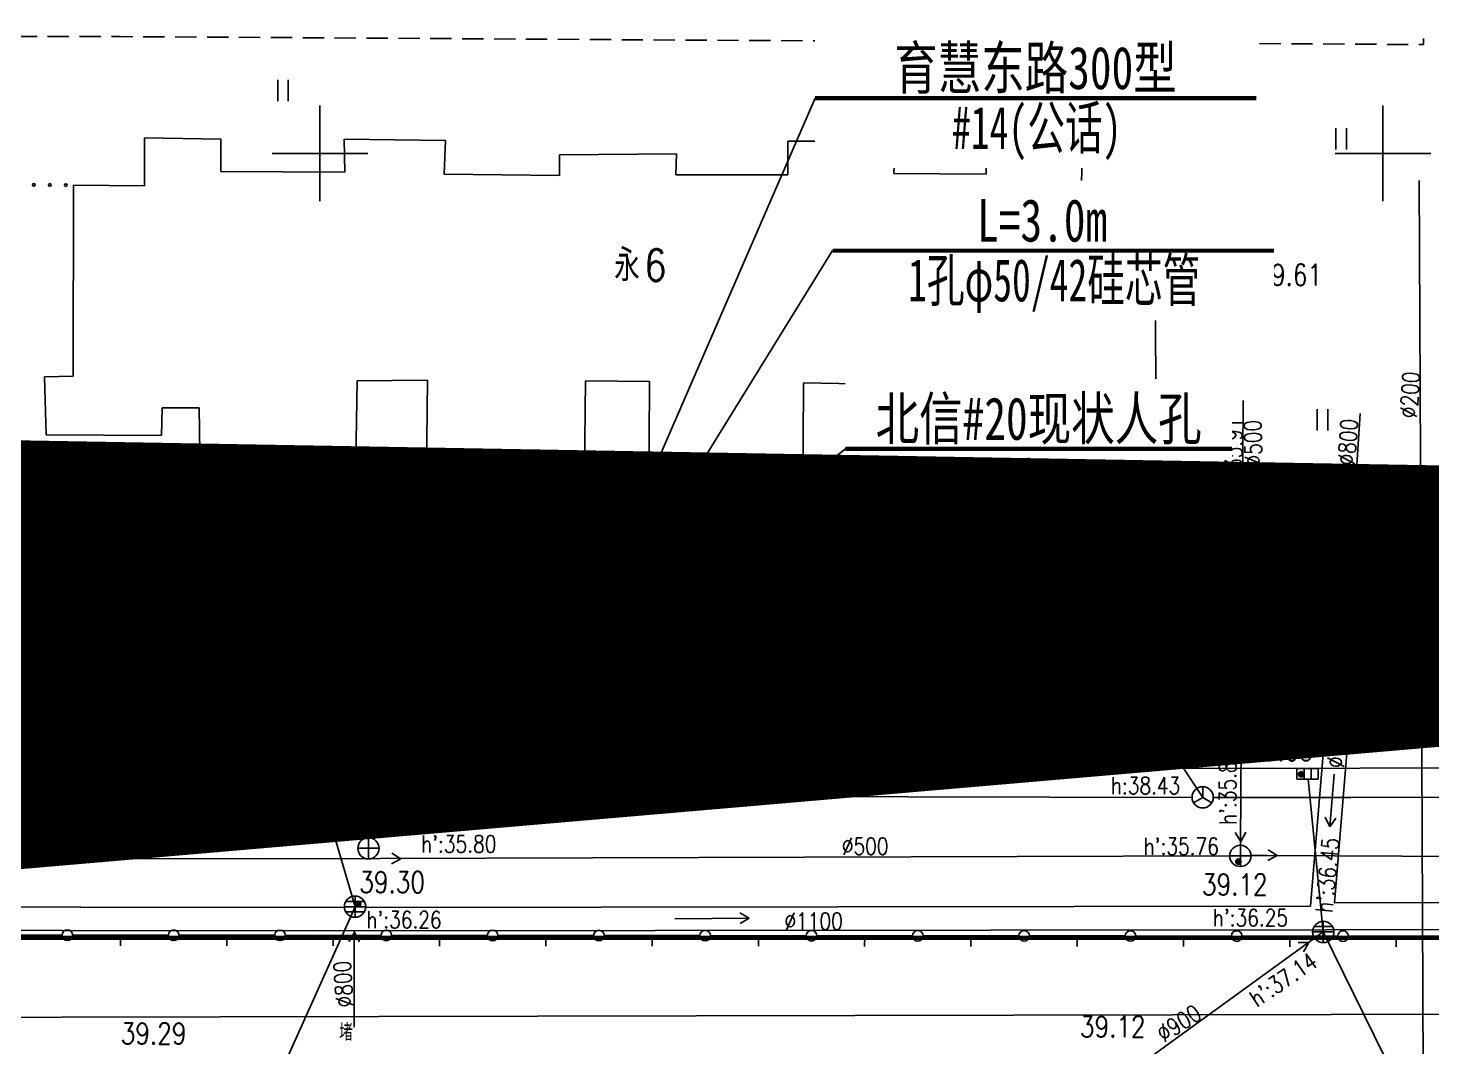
# Model space of a CAD drawing. Header units: inches. Extents: x 505347 to 508499, y 312634 to 313316.
# Drawn here: x 506032.7 to 506098.7, y 312865.5 to 312913.4 of the extents above; entities that cross this region are included whole.
import ezdxf
from ezdxf.enums import TextEntityAlignment as Align
from ezdxf.lldxf.tags import DXFTag

# ---------------------------------------------------------------- set-up
doc = ezdxf.new("R2010")
doc.units = ezdxf.units.IN
doc.header["$LTSCALE"] = 0.5
doc.header["$MEASUREMENT"] = 0
doc.linetypes.add('$RECOVER_090104195024-5', pattern=[0])
doc.linetypes.add('ACAD_ISO05W100', pattern=[33, 24, -3, 0, -3, 0, -3])
for name, color, linetype in [('BJ0', 7, 'Continuous'), ('BJ02', 7, 'Continuous'), ('BJ03', 7, 'Continuous'), ('BJ04', 7, 'Continuous'), ('BJ08', 7, 'Continuous'), ('BJ09', 7, 'Continuous'), ('BJ10', 7, 'Continuous'), ('BZ', 2, 'Continuous'), ('上水注记', 4, 'Continuous'), ('上水管线', 4, 'Continuous'), ('中水注记', 151, 'Continuous'), ('中水管线', 151, 'Continuous'), ('公安交通管线', 163, 'Continuous'), ('各家需求标注', 6, 'Continuous'), ('污水井', 247, 'Continuous'), ('污水注记', 247, 'Continuous'), ('污水管线', 247, 'Continuous'), ('污水高程表', 247, 'Continuous'), ('热力管线', 40, 'Continuous'), ('照明井', 193, 'Continuous'), ('照明管线', 193, 'Continuous'), ('电信井权属', 7, 'Continuous'), ('电信井（北京电信）', 3, 'Continuous'), ('电信井（北信基础）', 3, 'Continuous'), ('电信断面图及编号', 3, 'Continuous'), ('电信管线', 3, 'Continuous'), ('电信规划位置', 1, 'Continuous'), ('电信高程表', 3, 'Continuous'), ('通信人井', 7, 'Continuous'), ('道路红线', 1, 'Continuous'), ('雨水井', 34, 'Continuous'), ('雨水注记', 34, 'Continuous'), ('雨水管线', 34, 'Continuous'), ('雨水高程表', 34, 'Continuous'), ('雨蓖子', 34, 'Continuous')]:
    doc.layers.add(name, color=color, linetype=linetype)
doc.styles.add('HZ', font='simplex.shx', dxfattribs={"bigfont": 'hztxt'})
doc.styles.add('粗宋', font='', dxfattribs={"width": 0.75})
doc.styles.add('粗等线', font='simhei.ttf')
doc.styles.get('粗宋').set_extended_font_data('SimSun')
tags = doc.linetypes.add('DX', pattern='A,15,-5,[130,ltypeshp.shx,S=1,R=329.9999999999999,X=0,Y=0],-5,15', length=40).pattern_tags.tags
tags[16:17] = [DXFTag(74, 4), DXFTag(75, 0), DXFTag(340, '0'), DXFTag(46, 1.0), DXFTag(50, 0.0), DXFTag(44, 0.0), DXFTag(45, 0.0)]
tags[14:15] = [DXFTag(74, 4), DXFTag(75, 0), DXFTag(340, '0'), DXFTag(46, 1.0), DXFTag(50, 0.0), DXFTag(44, 0.0), DXFTag(45, 0.0)]
tags[4:5] = [DXFTag(74, 4), DXFTag(75, 0), DXFTag(340, '0'), DXFTag(46, 1.0), DXFTag(50, 0.0), DXFTag(44, 0.0), DXFTag(45, 0.0)]
tags = doc.linetypes.add('SS', pattern='A,15,-1.9,[130,ltypeshp.shx,S=1,R=329.9999999999999,X=0,Y=0],-1.199999999999999,[130,ltypeshp.shx,S=1,R=329.9999999999999,X=0,Y=0],-1.9,15', length=35).pattern_tags.tags
tags[24:25] = [DXFTag(74, 4), DXFTag(75, 0), DXFTag(340, '0'), DXFTag(46, 1.0), DXFTag(50, 0.0), DXFTag(44, 0.0), DXFTag(45, 0.0)]
tags[22:23] = [DXFTag(74, 4), DXFTag(75, 0), DXFTag(340, '0'), DXFTag(46, 1.0), DXFTag(50, 0.0), DXFTag(44, 0.0), DXFTag(45, 0.0)]
tags[4:5] = [DXFTag(74, 4), DXFTag(75, 0), DXFTag(340, '0'), DXFTag(46, 1.0), DXFTag(50, 0.0), DXFTag(44, 0.0), DXFTag(45, 0.0)]

# ---------------------------------------------------------------- blocks, each defined once
blk = doc.blocks.new('B5461')
for q in [(-0.866025, -0.5), (0, 1), (0.866025, -0.5)]:
    blk.add_line((0, 0), q)
blk.add_circle((0, 0), 1)
blk = doc.blocks.new('BC028')
for p, q in [((0, 0.5), (0, 4.5)), ((-1.980000000010477, 3), (-0.4899999999906868, 3)), ((-0.9899999999906868, 3.5), (-1.190000000002328, 3)), ((0, 3.100000000005821), (-0.9899999999906868, 3.5)), ((0, 3.100000000005821), (1, 3.5)), ((0.5, 3), (2, 3)), ((1, 3.5), (1.199999999982538, 3))]:
    blk.add_line(p, q)
blk.add_circle((0, 0), 0.5)
for centre in [(-1.190000000002328, 3), (1.25, 3)]:
    blk.add_arc(centre, 0.5, 179, 0)
blk = doc.blocks.new('B8211')
blk.add_hatch(color=256).paths.add_polyline_path([(0.25, 0, 1), (-0.25, 0, 1)])
blk.add_circle((0, 0), 0.25)
blk = doc.blocks.new('953')
for p, q in [((0, 1.999999999999998), (0, 0)), ((0, 0), (-0.8699999999953434, 0.8699999999953416)), ((-0.75, 0), (0.75, 0)), ((0.8699999999953434, 0.8699999999953416), (0, 0))]:
    blk.add_line(p, q)
blk = doc.blocks.new('BC112')
for p, q in [((-0.4915175116158945, -0.9911522878941952), (-0.4915175116158944, 1.008847712105805)), ((0.5084824883841055, -0.9911522878941952), (0.5084824883841057, 1.008847712105805))]:
    blk.add_line(p, q)
blk = doc.blocks.new('B547')
at = {"linetype": 'Continuous'}
for p, q in [((0, 1), (-0.31427, 0.111111)), ((-0.31427, 0.111111), (0.31427, -0.111111)), ((0, -1), (0.31427, -0.111111))]:
    blk.add_line(p, q, dxfattribs=at)
blk.add_circle((0, 0), 1)
blk = doc.blocks.new('B5421')
for p, q in [((-1, 0), (1, 0)), ((0, -1), (0, 1))]:
    blk.add_line(p, q)
blk.add_circle((0, 0), 1)
blk = doc.blocks.new('B552')
for p, q in [((0.984668, 0.518566), (-1.015332, 0.518566)), ((-1.015332, 0.518566), (-1.015332, -0.481434)), ((0.984668, -0.481434), (0.984668, 0.518566)), ((-1.015332, -0.481434), (0.984668, -0.481434))]:
    blk.add_line(p, q)
at = {"linetype": 'Continuous'}
for p, q in [((-0.348666, -0.481434), (-0.348666, 0.518566)), ((0.318001, -0.481434), (0.318001, 0.518566))]:
    blk.add_line(p, q, dxfattribs=at)
blk = doc.blocks.new('B5422')
at = {"linetype": 'Continuous'}
for p, q in [((-1, 0), (1, 0)), ((-0.866025, 0.5), (0.866025, 0.5)), ((0, 1), (0, -1)), ((-0.866025, -0.5), (0.866025, -0.5))]:
    blk.add_line(p, q, dxfattribs=at)
blk.add_circle((0, 0), 1, dxfattribs=at)
blk = doc.blocks.new('5656')
at = {"layer": '通信人井', "color": 0, "const_width": 0.6, "elevation": -9959.29}
blk.add_lwpolyline([(513203.8311899646, 303411.7331275612), (513203.8275313557, 303411.7958424537), (513203.8199420657, 303411.8582038666), (513203.8084520461, 303411.9199656878), (513203.7931066423, 303411.9808841723), (513203.773966416, 303412.040718902), (513203.7511069046, 303412.0992337367), (513203.7246183245, 303412.1561977454), (513203.6946052139, 303412.2113861165), (513203.6611860206, 303412.2645810473), (513203.6244926353, 303412.3155726016), (513203.5846698699, 303412.3641595392), (513203.5418748862, 303412.4101501093), (513203.4962765772, 303412.4533628083), (513203.448054898, 303412.4936270954), (513203.3974001581, 303412.5307840658), (513203.344512268, 303412.5646870779), (513203.2895999525, 303412.5952023322), (513203.2328799251, 303412.6222093985), (513203.174576034, 303412.6456016927), (513203.114918378, 303412.665286896), (513203.0541423988, 303412.6811873197), (513202.9924879511, 303412.6932402126), (513202.9301983568, 303412.7013980064), (513202.8675194448, 303412.7056285073), (513202.8046985801, 303412.7059150185), (513202.7419836876, 303412.7022564097), (513202.6796222748, 303412.6946671198), (513202.6178604532, 303412.6831770999), (513202.5569419691, 303412.6678316962), (513202.4971072394, 303412.6486914697), (513202.4385924045, 303412.6258319585), (513202.381628396, 303412.5993433784), (513202.3264400248, 303412.5693302677), (513202.2732450939, 303412.5359110746), (513202.2222535394, 303412.4992176893), (513202.1736666022, 303412.4593949236), (513202.1276760318, 303412.4165999403), (513202.084463333, 303412.371001631), (513202.0441990459, 303412.3227799521), (513202.0070420755, 303412.2721252118), (513201.9731390635, 303412.2192373217), (513201.9426238093, 303412.1643250063), (513201.9156167427, 303412.1076049791), (513201.8922244486, 303412.0493010879), (513201.8725392452, 303411.989643432), (513201.8566388215, 303411.9288674524), (513201.8445859288, 303411.8672130049), (513201.8364281346, 303411.8049234108), (513201.8321976339, 303411.7422444987), (513201.8319111228, 303411.6794236339), (513201.8355697315, 303411.6167087416), (513201.8431590216, 303411.5543473285), (513201.8546490413, 303411.4925855072), (513201.8699944452, 303411.4316670229), (513201.8891346716, 303411.3718322932), (513201.9119941827, 303411.3133174584), (513201.938482763, 303411.2563534499), (513201.9684958736, 303411.2011650787), (513202.0019150667, 303411.1479701476), (513202.0386084521, 303411.0969785934), (513202.0784312177, 303411.048391656), (513202.1212262012, 303411.0024010859), (513202.16682451, 303410.9591883871), (513202.2150461891, 303410.9189240999), (513202.2657009294, 303410.8817671295), (513202.3185888194, 303410.8478641172), (513202.373501135, 303410.8173488633), (513202.4302211623, 303410.7903417965), (513202.4885250535, 303410.7669495026), (513202.5481827094, 303410.7472642993), (513202.6089586887, 303410.7313638754), (513202.6706131364, 303410.7193109826), (513202.7329027306, 303410.7111531884), (513202.7955816426, 303410.7069226877), (513202.8584025074, 303410.7066361767), (513202.9211173996, 303410.7102947854), (513202.9834788127, 303410.7178840754), (513203.0452406341, 303410.7293740954), (513203.1061591183, 303410.744719499), (513203.165993848, 303410.7638597254), (513203.224508683, 303410.7867192367), (513203.281472691, 303410.8132078166), (513203.3366610628, 303410.8432209275), (513203.3898559936, 303410.8766401205), (513203.4408475478, 303410.913333506), (513203.4894344853, 303410.9531562714), (513203.5354250554, 303410.9959512549), (513203.5786377544, 303411.0415495641), (513203.6189020416, 303411.089771243), (513203.6560590117, 303411.1404259831), (513203.6899620237, 303411.1933138731), (513203.7204772782, 303411.2482261889), (513203.7474843445, 303411.3049462163), (513203.7708766388, 303411.3632501073), (513203.7905618421, 303411.4229077632), (513203.806462266, 303411.4836837426), (513203.8185151587, 303411.5453381902), (513203.8266729526, 303411.6076277843), (513203.8309034536, 303411.6703066966)], close=True, dxfattribs=at)
for points in [[(513203.7815406637, 303411.7019429144), (513202.8315505437, 303411.7062755977), (513202.3479396767, 303412.5239677948)], [(513202.8315505437, 303411.7062755977), (513202.3415257662, 303410.8924109175)]]:
    blk.add_lwpolyline(points, dxfattribs=at)
blk = doc.blocks.new('A$C23F021E1')
at = {"color": 255}
blk.add_wipeout([(1.3147155186743475e-07, 6.569436290626747), (20.76199735472528, 6.569436290626747), (20.76199735472528, 9.180154840748855e-07), (1.3147155186743475e-07, 9.180154840748855e-07)], dxfattribs=at).dxf.layer = 'BZ'
at = {"layer": 'BZ', "color": 0, "const_width": 0.2}
blk.add_lwpolyline([(1.314715518674348e-07, 3.284718604327054), (20.76199735472528, 3.284718604327054)], dxfattribs=at)
at = {"layer": 'BZ', "style": '粗宋', "width": 0.75, "flags": 8}
for tag, p in [('X=', (10.36545772591717, 3.711642255517063)), ('Y=', (10.4255769685069, 0.8983927900897015))]:
    blk.add_attdef(tag, text='', height=2, dxfattribs=at).set_placement(p, align=Align.CENTER)
blk = doc.blocks.new('A$C463E76B2')
at = {"color": 255}
blk.add_wipeout([(-8.4748025983572e-06, 3.6917626532376815), (18.176323026767932, 3.6917626532376815), (18.176323026767932, -5.648589969098339e-07), (-8.4748025983572e-06, -5.648589969098339e-07)], dxfattribs=at).dxf.layer = 'BZ'
at = {"layer": 'BZ', "color": 0, "const_width": 0.2}
blk.add_lwpolyline([(-8.4748025984e-06, 0.4070449669379741), (18.17632302676793, 0.4070449669379741)], dxfattribs=at)
at = {"layer": 'BZ', "style": '粗宋', "width": 0.75, "flags": 8}
blk.add_attdef('X=', text='', height=2, dxfattribs=at).set_placement((9.088157275982667, 0.8339686181279828), align=Align.CENTER)

msp = doc.modelspace()

# ---------------------------------------------------------------- linework, layer by layer
at = {"const_width": 0.5}
msp.add_lwpolyline([(506059.9629383663, 312887.166852576), (506060.917038706, 312886.0539786625)], dxfattribs=at)
at = {"layer": 'BJ0'}
for p, q in [((506046.3955721411, 312907.4783488463, 82.3), (506046.3955721411, 312909.7283488463, 82.3)), ((506096.3955721411, 312907.4783488463, 82.3), (506096.3955721411, 312909.7283488463, 82.3)), ((506046.3955721411, 312907.4783488463, 82.3), (506044.1455721411, 312907.4783488463, 82.3)), ((506046.3955721411, 312907.4783488463, 82.3), (506046.3955721411, 312905.2283488463, 82.3)), ((506046.3955721411, 312907.4783488463, 82.3), (506048.6455721411, 312907.4783488463, 82.3)), ((506096.3955721411, 312907.4783488463, 82.3), (506094.1455721411, 312907.4783488463, 82.3)), ((506096.3955721411, 312907.4783488463, 82.3), (506096.3955721411, 312905.2283488463, 82.3)), ((506096.3955721411, 312907.4783488463, 82.3), (506098.6455721411, 312907.4783488463, 82.3))]:
    msp.add_line(p, q, dxfattribs=at)
at = {"layer": 'BJ02', "linetype": 'Continuous'}
for p, q in [((506038.1445721411, 312905.9603488463, 82.3), (506038.1435721411, 312908.2143488462, 82.3)), ((506038.1435721411, 312908.2143488462, 82.3), (506041.7315721411, 312908.1513488463, 82.3)), ((506041.7315721411, 312908.1513488463, 82.3), (506041.7315721411, 312906.6273488462, 82.3)), ((506047.5735721411, 312906.5963488463, 82.3), (506047.5415721411, 312908.1513488463, 82.3)), ((506047.5415721411, 312908.1513488463, 82.3), (506052.3035721411, 312908.0883488462, 82.3)), ((506052.3035721411, 312908.0883488462, 82.3), (506052.2405721411, 312906.5013488462, 82.3)), ((506068.4015721411, 312906.4713488463, 82.3), (506068.4015721411, 312908.0583488463, 82.3)), ((506068.4015721411, 312908.0583488463, 82.3), (506073.4495721411, 312908.0583488463, 82.3)), ((506073.4495721411, 312908.0583488463, 82.3), (506073.3865721411, 312906.5353488462, 82.3)), ((506077.7365721411, 312906.5033488463, 82.3), (506077.7355721411, 312908.0273488463, 82.3)), ((506077.7355721411, 312908.0273488463, 82.3), (506082.2445721411, 312907.9963488462, 82.3)), ((506082.2445721411, 312907.9963488462, 82.3), (506082.2135721411, 312905.8693488463, 82.3)), ((506057.6695721411, 312907.4223488463, 82.3), (506063.1625721411, 312907.4543488463, 82.3)), ((506057.6705721411, 312906.4383488463, 82.3), (506057.6695721411, 312907.4223488463, 82.3)), ((506063.1625721411, 312907.4543488463, 82.3), (506063.1315721411, 312906.4703488463, 82.3)), ((506041.7315721411, 312906.6273488462, 82.3), (506047.5735721411, 312906.5963488463, 82.3)), ((506052.2405721411, 312906.5013488462, 82.3), (506057.6705721411, 312906.4383488463, 82.3)), ((506063.1315721411, 312906.4703488463, 82.3), (506068.4015721411, 312906.4713488463, 82.3)), ((506073.3865721411, 312906.5353488462, 82.3), (506077.7365721411, 312906.5033488463, 82.3)), ((506034.7815721411, 312897.0073488462, 82.3), (506034.8105721411, 312905.9913488462, 82.3)), ((506034.8105721411, 312905.9913488462, 82.3), (506038.1445721411, 312905.9603488463, 82.3)), ((506082.2135721411, 312905.8693488463, 82.3), (506085.6425721411, 312905.8693488463, 82.3)), ((506085.6425721411, 312905.8693488463, 82.3), (506085.7085721411, 312896.8233488462, 82.3)), ((506033.4475721411, 312896.9753488462, 82.3), (506034.7815721411, 312897.0073488462, 82.3)), ((506033.5125721411, 312894.2443488463, 82.3), (506033.4475721411, 312896.9753488462, 82.3)), ((506033.4475721411, 312896.9753488462, 82.3), (506033.4475721411, 312896.9753488462, 82.3)), ((506048.1485721411, 312896.7863488463, 82.3), (506048.0545721411, 312891.1673488463, 82.3)), ((506051.4505721411, 312896.8183488463, 82.3), (506048.1485721411, 312896.7863488463, 82.3)), ((506051.3885721411, 312891.1363488463, 82.3), (506051.4505721411, 312896.8183488463, 82.3)), ((506058.8795721411, 312896.7883488463, 82.3), (506058.8185721411, 312891.1693488462, 82.3)), ((506061.8965721411, 312896.7563488462, 82.3), (506058.8795721411, 312896.7883488463, 82.3)), ((506061.8665721411, 312891.1693488462, 82.3), (506061.8965721411, 312896.7563488462, 82.3)), ((506085.7085721411, 312896.8233488462, 82.3), (506086.9785721411, 312896.8233488462, 82.3)), ((506086.9785721411, 312896.8233488462, 82.3), (506086.9475721411, 312894.0933488462, 82.3)), ((506069.1355721411, 312896.6943488463, 82.3), (506069.1055721411, 312891.2023488462, 82.3)), ((506072.4685721411, 312896.6313488462, 82.3), (506069.1355721411, 312896.6943488463, 82.3)), ((506072.4705721411, 312891.1073488463, 82.3), (506072.4685721411, 312896.6313488462, 82.3)), ((506038.9725721411, 312895.5153488463, 82.3), (506038.9415721411, 312894.2133488462, 82.3)), ((506040.7195721411, 312895.5153488463, 82.3), (506038.9725721411, 312895.5153488463, 82.3)), ((506040.7845721411, 312891.2613488463, 82.3), (506040.7195721411, 312895.5153488463, 82.3)), ((506079.7715721411, 312895.3623488463, 82.3), (506079.7415721411, 312891.0773488462, 82.3)), ((506081.7085721411, 312895.4263488462, 82.3), (506079.7715721411, 312895.3623488463, 82.3)), ((506081.7405721411, 312894.1243488463, 82.3), (506081.7085721411, 312895.4263488462, 82.3)), ((506038.9415721411, 312894.2133488462, 82.3), (506033.5125721411, 312894.2443488463, 82.3)), ((506086.9475721411, 312894.0933488462, 82.3), (506081.7405721411, 312894.1243488463, 82.3)), ((506036.9530323935, 312890.6367724783, 82.3), (506036.9550771447, 312890.9367655099, 82.3)), ((506048.0545721411, 312891.1673488463, 82.3), (506040.7845721411, 312891.2613488463, 82.3)), ((506042.2445977918, 312890.6007051918, 82.3), (506042.246642543, 312890.9006982234, 82.3)), ((506047.5361631901, 312890.5646379053, 82.3), (506047.5382079413, 312890.8646309369, 82.3)), ((506058.8185721411, 312891.1693488462, 82.3), (506051.3885721411, 312891.1363488463, 82.3)), ((506052.8278499318, 312890.5618657931, 82.3), (506052.82799184, 312890.8618657595, 82.3)), ((506058.1195376539, 312890.5593626788, 82.3), (506058.1196795621, 312890.8593626452, 82.3)), ((506069.1055721411, 312891.2023488462, 82.3), (506061.8665721411, 312891.1693488462, 82.3)), ((506063.411225376, 312890.5568595645, 82.3), (506063.4113672842, 312890.856859531, 82.3)), ((506068.702913098, 312890.5543564502, 82.3), (506068.7030550063, 312890.8543564167, 82.3)), ((506079.7415721411, 312891.0773488462, 82.3), (506072.4705721411, 312891.1073488463, 82.3)), ((506073.9946008201, 312890.5518533359, 82.3), (506073.9947427284, 312890.8518533024, 82.3)), ((506079.2862885422, 312890.5493502216, 82.3), (506079.2864304504, 312890.8493501881, 82.3)), ((506084.5779762643, 312890.5468471074, 82.3), (506084.5781181725, 312890.8468470738, 82.3)), ((506089.8696639864, 312890.5443439931, 82.3), (506089.8698058946, 312890.8443439595, 82.3)), ((506095.1613517085, 312890.5418408788, 82.3), (506095.1614936167, 312890.8418408452, 82.3)), ((506029.2656784889, 312890.6891694488, 82.3), (506034.0572555013, 312890.6565100809, 82.3)), ((506034.5572438873, 312890.6531021623, 82.3), (506039.3488208997, 312890.6204427944, 82.3)), ((506039.8488092856, 312890.6170348758, 82.3), (506044.640386298, 312890.5843755079, 82.3)), ((506045.1403746839, 312890.5809675893, 82.3), (506047.5361631901, 312890.5646379053, 82.3)), ((506047.5785721411, 312890.5643488463, 82.3), (506047.5361631901, 312890.5646379053, 82.3)), ((506049.9320060987, 312890.5632356071, 82.3), (506047.5785721411, 312890.5643488463, 82.3)), ((506050.4320060427, 312890.5629990933, 82.3), (506055.2236938208, 312890.5607324928, 82.3)), ((506055.7236937648, 312890.560495979, 82.3), (506060.5153815429, 312890.5582293785, 82.3)), ((506061.0153814869, 312890.5579928647, 82.3), (506065.807069265, 312890.5557262643, 82.3)), ((506066.307069209, 312890.5554897505, 82.3), (506071.0987569871, 312890.55322315, 82.3)), ((506071.5987569311, 312890.5529866362, 82.3), (506076.3904447092, 312890.5507200357, 82.3)), ((506076.8904446532, 312890.5504835219, 82.3), (506081.6821324312, 312890.5482169214, 82.3)), ((506082.1821323753, 312890.5479804076, 82.3), (506086.9738201533, 312890.5457138071, 82.3)), ((506087.4738200973, 312890.5454772933, 82.3), (506092.2655078754, 312890.5432106928, 82.3)), ((506092.7655078194, 312890.542974179, 82.3), (506097.5571955975, 312890.5407075785, 82.3)), ((506098.3155721411, 312890.5403488462, 82.3), (506098.0571955415, 312890.5404710647, 82.3)), ((506098.3155721411, 312890.5403488462, 82.3), (506101.9035721411, 312890.5403488462, 82.3))]:
    msp.add_line(p, q, dxfattribs=at)
for centre in [(506034.3072496943, 312890.6548061216, 82.3), (506039.5988150926, 312890.6187388351, 82.3), (506044.890380491, 312890.5826715486, 82.3), (506050.1820060707, 312890.5631173502, 82.3), (506055.4736937928, 312890.5606142359, 82.3), (506060.7653815149, 312890.5581111216, 82.3), (506066.057069237, 312890.5556080074, 82.3), (506071.3487569591, 312890.5531048931, 82.3), (506076.6404446812, 312890.5506017788, 82.3), (506081.9321324032, 312890.5480986645, 82.3), (506087.2238201253, 312890.5455955502, 82.3), (506092.5155078474, 312890.5430924359, 82.3), (506097.8071955695, 312890.5405893216, 82.3)]:
    msp.add_circle(centre, 0.25, dxfattribs=at)
at = {"layer": 'BJ04', "linetype": 'Continuous', "elevation": 82.3, "flags": 128}
for points in [[(506032.0878886877, 312912.9813381764), (506033.0878881716, 312912.9803221617)], [(506033.5878879135, 312912.9798141544), (506034.5878873974, 312912.9787981398)], [(506035.0878871393, 312912.9782901325), (506036.0878866232, 312912.9772741179)], [(506037.5878750714, 312912.9727347882), (506036.9985721411, 312912.9763488463), (506036.5878863651, 312912.9767661106)], [(506038.0878656689, 312912.9696684619), (506039.087846864, 312912.9635358094)], [(506039.5878374616, 312912.9604694831), (506040.5878186566, 312912.9543368305)], [(506041.0878092542, 312912.9512705043), (506042.0877904493, 312912.9451378517)], [(506042.5877810468, 312912.9420715254), (506043.5877622419, 312912.9359388729)], [(506044.0877528394, 312912.9328725466), (506045.0877340345, 312912.926739894)], [(506045.5877246321, 312912.9236735678), (506046.5877058271, 312912.9175409152)], [(506047.0876964247, 312912.9144745889), (506048.0876776198, 312912.9083419364)], [(506048.5876682173, 312912.9052756101), (506049.5876494124, 312912.8991429575)], [(506050.0876400099, 312912.8960766313), (506051.087621205, 312912.8899439787)], [(506051.5876118026, 312912.8868776524), (506052.5875929976, 312912.8807449999)], [(506053.0875835952, 312912.8776786736), (506054.0875647903, 312912.871546021)], [(506054.5875553878, 312912.8684796948), (506055.5875365829, 312912.8623470422)], [(506056.0875271804, 312912.8592807159), (506057.0875083755, 312912.8531480634)], [(506057.5874989731, 312912.8500817371), (506058.5874801681, 312912.8439490845)], [(506059.0874707657, 312912.8408827583), (506060.0874519608, 312912.8347501057)], [(506060.5874425583, 312912.8316837794), (506061.5874237534, 312912.8255511269)], [(506062.0874143509, 312912.8224848006), (506063.087395546, 312912.816352148)], [(506063.5873861436, 312912.8132858218), (506064.5873673387, 312912.8071531692)], [(506065.0873579362, 312912.8040868429), (506066.0873391313, 312912.7979541903)], [(506066.5873297288, 312912.7948878641), (506067.5873109239, 312912.7887552115)], [(506068.0873015214, 312912.7856888853), (506069.0872827165, 312912.7795562327)], [(506069.5872733141, 312912.7764899064), (506070.5872545092, 312912.7703572538)], [(506071.0872451067, 312912.7672909276), (506072.0872263018, 312912.761158275)], [(506072.5872168993, 312912.7580919488), (506073.5871980944, 312912.7519592962)], [(506074.0871886919, 312912.7488929699), (506075.087169887, 312912.7427603173)], [(506075.5871604846, 312912.7396939911), (506076.5871416797, 312912.7335613385)], [(506077.0871322772, 312912.7304950122), (506078.0871134723, 312912.7243623597)], [(506078.5871040698, 312912.7212960334), (506079.5870852649, 312912.7151633808)], [(506080.0870758625, 312912.7120970546), (506081.0870570575, 312912.705964402)], [(506081.5870476551, 312912.7028980757), (506082.5870288502, 312912.6967654232)], [(506083.0870194477, 312912.6936990969), (506084.0870006428, 312912.6875664443)], [(506084.5869912403, 312912.6845001181), (506085.5869724354, 312912.6783674655)], [(506086.086963033, 312912.6753011392), (506087.086944228, 312912.6691684867)], [(506087.5869348256, 312912.6661021604), (506088.5869160207, 312912.6599695078)], [(506089.0869066182, 312912.6569031816), (506090.0868878133, 312912.650770529)], [(506090.5868784108, 312912.6477042027), (506091.5868596059, 312912.6415715502)], [(506092.0868502035, 312912.6385052239), (506093.0868313985, 312912.6323725713)], [(506093.5868219961, 312912.6293062451), (506094.5868031912, 312912.6231735925)], [(506095.0867937887, 312912.6201072662), (506096.0867749838, 312912.6139746137)], [(506096.5867655813, 312912.6109082874), (506097.5867467764, 312912.6047756348)], [(506098.3085721411, 312912.6003488462), (506098.086737374, 312912.6017093086)], [(506098.3085721411, 312912.6003488462), (506098.3087541849, 312912.8903520947)], [(506112.8030721411, 312883.0388488463), (506031.1685721411, 312882.9778488462), (506015.3695721411, 312884.0248488463), (505989.4375625142, 312884.0011601556)], [(506034.3030721411, 312878.4873488463), (506107.5250721411, 312878.5778488463)]]:
    msp.add_lwpolyline(points, dxfattribs=at)
at = {"layer": 'BJ04', "linetype": 'Continuous', "elevation": 82.3}
for points in [[(506112.9955721411, 312890.8388488463), (506112.9075721411, 312886.1363488463), (506031.1695721411, 312886.0068488463), (506015.8280721411, 312886.9783488463), (505989.4375625142, 312887.0144887437)], [(506029.7671160086, 312870.7132129128), (506034.2671146568, 312870.7097249662)], [(506034.7671145066, 312870.7093374166), (506039.2671131548, 312870.70584947)], [(506037.0171138307, 312870.7075934433), (506037.0167262811, 312870.2075935935)], [(506039.7671130046, 312870.7054619204), (506044.2671116529, 312870.7019739738)], [(506042.0171123288, 312870.7037179471), (506042.0167247792, 312870.2037180972)], [(506044.7671115027, 312870.7015864241), (506049.2671101509, 312870.6980984776)], [(506047.0171108268, 312870.6998424508), (506047.0167232772, 312870.199842601)], [(506049.7671100008, 312870.6977109279), (506054.267108649, 312870.6942229813)], [(506052.0171093249, 312870.6959669546), (506052.0167217752, 312870.1959671048)], [(506054.7671084988, 312870.6938354317), (506059.267107147, 312870.6903474851)], [(506057.0171078229, 312870.6920914584), (506057.0167202733, 312870.1920916086)], [(506059.7671069968, 312870.6899599355), (506064.2671056451, 312870.6864719889)], [(506062.017106321, 312870.6882159622), (506062.0167187714, 312870.1882161124)], [(506064.7671054949, 312870.6860844393), (506069.2671041432, 312870.6825964927)], [(506067.017104819, 312870.684340466), (506067.0167172694, 312870.1843406162)], [(506069.767103993, 312870.6822089431), (506074.2671026412, 312870.6787209965)], [(506072.0171033171, 312870.6804649698), (506072.0167157674, 312870.1804651199)], [(506074.767102491, 312870.6783334468), (506079.2671011392, 312870.6748455003)], [(506077.0171018151, 312870.6765894736), (506077.0167142655, 312870.1765896237)], [(506079.7671009891, 312870.6744579506), (506084.2670996373, 312870.670970004)], [(506082.0171003132, 312870.6727139773), (506082.0167127636, 312870.1727141275)], [(506084.7670994871, 312870.6705824544), (506089.2670981354, 312870.6670945078)], [(506087.0170988112, 312870.6688384811), (506087.0167112616, 312870.1688386313)], [(506089.7670979851, 312870.6667069582), (506094.2670966334, 312870.6632190116)], [(506092.0170973093, 312870.6649629849), (506092.0167097597, 312870.1649631351)], [(506094.7670964832, 312870.662831462), (506099.2670951315, 312870.6593435153)], [(506097.0170958074, 312870.6610874887), (506097.0167082577, 312870.1610876389)]]:
    msp.add_lwpolyline(points, dxfattribs=at)
at = {"layer": 'BJ04', "linetype": 'Continuous', "elevation": 82.3, "flags": 128}
msp.add_lwpolyline([(506031.3574497324, 312878.6503377242, 0.02847616961136981), (506034.3030721383, 312878.4873488465)], format="xyb", dxfattribs=at)
at = {"layer": 'BJ04', "linetype": 'Continuous'}
for centre, radius in [((506032.9394333821, 312906.0013316879, 82.3), 0.0625), ((506033.6894227083, 312905.997330368, 82.3), 0.0625), ((506034.4394120345, 312905.9933290482, 82.3), 0.0625), ((506034.5171145817, 312870.7095311914, 82.3), 0.25), ((506039.5171130797, 312870.7056556952, 82.3), 0.25), ((506044.5171115778, 312870.701780199, 82.3), 0.25), ((506049.5171100759, 312870.6979047027, 82.3), 0.25), ((506054.5171085739, 312870.6940292065, 82.3), 0.25), ((506059.5171070719, 312870.6901537103, 82.3), 0.25), ((506064.51710557, 312870.6862782141, 82.3), 0.25), ((506069.5171040681, 312870.6824027179, 82.3), 0.25), ((506074.5171025661, 312870.6785272217, 82.3), 0.25), ((506079.5171010641, 312870.6746517255, 82.3), 0.25), ((506084.5170995622, 312870.6707762292, 82.3), 0.25), ((506089.5170980603, 312870.666900733, 82.3), 0.25), ((506094.5170965583, 312870.6630252368, 82.3), 0.25)]:
    msp.add_circle(centre, radius, dxfattribs=at)
at = {"layer": 'BJ09', "linetype": 'Continuous'}
msp.add_line((506037.1215712228, 312879.4283488463, 82.3), (506037.5215712229, 312879.4283488463, 82.3), dxfattribs=at)
for centre, radius in [((506033.0290258607, 312887.5214129766, 82.3), 0.300005956789103), ((506037.8970258608, 312887.4754129766, 82.3), 0.3000059568464274), ((506042.7640258608, 312887.4294129767, 82.3), 0.3000059569138535), ((506047.6320258607, 312887.3834129767, 82.3), 0.3000059567992046), ((506052.4990258609, 312887.3364129767, 82.3), 0.3000059569138535), ((506057.3670258607, 312887.2904129766, 82.3), 0.300005956789103), ((506062.2340258608, 312887.2444129766, 82.3), 0.3000059568464274), ((506067.1020258608, 312887.1984129768, 82.3), 0.3000059568666306), ((506071.9700258608, 312887.1514129767, 82.3), 0.3000059568666306), ((506076.8370258608, 312887.1054129766, 82.3), 0.3000059568464274), ((506081.7050258607, 312887.0594129767, 82.3), 0.3000059567418801), ((506086.5720258608, 312887.0134129766, 82.3), 0.3000059568363259), ((506091.4400258608, 312886.9664129767, 82.3), 0.300005956856529), ((506096.3070258608, 312886.9204129766, 82.3), 0.3000059568363259), ((506037.1215721411, 312879.6783488463, 82.3), 0.25), ((506042.1348578554, 312879.6801345606, 82.3), 0.25), ((506047.1481435697, 312879.6819202749, 82.3), 0.25), ((506052.161429284, 312879.6837059891, 82.3), 0.25), ((506057.1747149983, 312879.6854917034, 82.3), 0.25), ((506062.1880007125, 312879.6872774177, 82.3), 0.25), ((506067.2012864269, 312879.689063132, 82.3), 0.25), ((506072.2145721411, 312879.6908488463, 82.3), 0.25), ((506077.2278578554, 312879.6926345605, 82.3), 0.25), ((506082.2411435697, 312879.6944202748, 82.3), 0.25), ((506087.254429284, 312879.6962059891, 82.3), 0.25), ((506097.2810007125, 312879.6997774176, 82.3), 0.25)]:
    msp.add_circle(centre, radius, dxfattribs=at)
at = {"layer": '上水管线', "linetype": 'SS', "ltscale": 0.6}
for points, elevation in [([(506098.1888122683, 312886.5849680078), (506098.1032071989, 312906.2075992235)], 82.3), ([(506098.3021111744, 312860.6142788013), (506098.1888122683, 312886.5849680078)], 82.3), ([(506127.7640315525, 312881.1605482796), (506036.1240486493, 312881.4565648198)], 121.36)]:
    msp.add_lwpolyline(points, dxfattribs=dict(at, elevation=elevation))
at = {"layer": '中水管线', "linetype": 'SS', "ltscale": 0.6, "elevation": 122.342}
msp.add_lwpolyline([(506021.2094085505, 312883.8336563521), (506103.8746410183, 312884.0817583713)], dxfattribs=at)
at = {"layer": '公安交通管线', "elevation": 122.002}
msp.add_lwpolyline([(505989.4375625143, 312881.4854545505), (506228.3175942299, 312879.7860045978)], dxfattribs=at)
at = {"layer": '污水管线', "elevation": 82.3}
for points in [[(506089.8262005367, 312895.8550433273), (506089.7927839556, 312890.6925172385)], [(506090.0328034197, 312891.5556777739), (506089.7938092994, 312891.1164948556), (506089.5329626233, 312891.5430611889)], [(506089.7860902424, 312889.6584057878), (506089.6908241084, 312874.9407451275)], [(506089.9422605312, 312875.5507850026), (506089.7032664109, 312875.1116020843), (506089.4424197348, 312875.5381684177)], [(506089.1800291633, 312874.4484355801), (506049.2245685772, 312874.3194629963), (506009.264571969, 312874.2976641722), (506008.9178305947, 312874.2970414939)], [(506049.7757313684, 312874.5688109646), (506050.2007016203, 312874.3053719582), (506049.7600717179, 312874.0690562494)], [(506228.3175942299, 312874.5282704728), (506216.1845623421, 312874.4608496513), (506174.1945681031, 312874.3095993563), (506132.1045714771, 312874.2482469843), (506090.9445639191, 312874.4541313373), (506090.1864220554, 312874.4516841245)], [(506090.9919243057, 312874.71630352), (506091.4168945576, 312874.4528645135), (506090.9762646552, 312874.2165488047)]]:
    msp.add_lwpolyline(points, dxfattribs=at)
at = {"layer": '热力管线', "elevation": 82.3}
msp.add_lwpolyline([(506228.3175942299, 312867.2608476177), (505989.4375625142, 312866.7620648977)], dxfattribs=at)
at = {"layer": '照明管线', "elevation": 82.3}
for points in [[(506033.4633038847, 312880.332694194), (506068.3037435682, 312879.9477062175)], [(506069.3121764284, 312879.9449340875), (506103.2386252705, 312880.1124423736)]]:
    msp.add_lwpolyline(points, dxfattribs=at)
at = {"layer": '电信井权属', "elevation": 121.681, "flags": 128}
msp.add_lwpolyline([(506061.1465721411, 312885.3493488462), (506062.9357677792, 312886.8977242795), (506065.5313407135, 312886.8843587108)], dxfattribs=at)
at = {"layer": '电信井权属', "elevation": 121.41}
msp.add_lwpolyline([(506087.9145721411, 312877.1913488462), (506086.923565978, 312878.7097583272), (506084.2183896252, 312878.7252284352)], dxfattribs=at)
at = {"layer": '电信断面图及编号', "elevation": 82.3}
msp.add_lwpolyline([(506046.6512680502, 312884.5617194725), (506045.6523900392, 312884.9631440148), (506047.0466803753, 312884.9529290611), (506047.0633509843, 312887.751509579), (506045.6729413005, 312887.7607521396), (506046.5770301027, 312888.1311550262)], dxfattribs=at)
at = {"layer": '电信管线', "linetype": 'DX', "elevation": 42.765}
msp.add_lwpolyline([(506059.8273365821, 312885.9570827389), (506060.2225716994, 312886.1116638439), (506062.0265549903, 312886.1248640812), (506062.4247837732, 312885.9772593452), (506062.4341289045, 312884.7825919507), (506062.0359215943, 312884.6290905222), (506060.2348840144, 312884.6138116564), (506059.8315513841, 312884.7575499884)], close=True, dxfattribs=at)
at = {"layer": '电信管线', "linetype": 'DX'}
for points, elevation in [([(506097.096141727, 312885.4736165227), (506124.3206288344, 312885.5585774228)], 43.765), ([(505989.4375625143, 312885.2999201543), (506059.8294439831, 312885.3573163637)], 43.765), ([(506062.4295697236, 312885.3654307139), (506097.096141727, 312885.4736165227)], 43.765), ([(505989.4375625143, 312877.3598938691), (506048.2248185063, 312877.2592785129)], 82.3), ([(506048.2248185063, 312877.2592785129), (506067.3560128441, 312877.2265351589)], 82.3), ([(506067.3560128441, 312877.2265351589), (506087.4145728734, 312877.1922046032)], 82.3), ([(506088.4145721323, 312877.1914421858), (506094.8883864988, 312877.1926507109)], 82.3), ([(506094.8883864988, 312877.1926507109), (506188.6717968687, 312877.2101581023)], 82.3)]:
    msp.add_lwpolyline(points, dxfattribs=dict(at, elevation=elevation))
at = {"layer": '道路红线'}
msp.add_line((505918.4385721411, 312890.5843488463, 82.3), (506228.3175942299, 312890.5843488463, 82.3), dxfattribs=at)
at = {"layer": '道路红线', "linetype": 'ACAD_ISO05W100', "const_width": 0.2, "elevation": 82.3}
msp.add_lwpolyline([(505903.4385721411, 312870.5843488463), (506192.4805721411, 312870.5843488463)], dxfattribs=at)
at = {"layer": '雨水管线'}
for p, q in [((506094.1072965974, 312878.2763387791, 82.3), (506093.8968571546, 312875.8039543244, 82.3)), ((506093.8968571546, 312875.8039543244, 82.3), (506093.683842496, 312876.2563088097, 82.3)), ((506093.8968571546, 312875.8039543244, 82.3), (506094.1821004667, 312876.2146075576, 82.3)), ((506066.5872616386, 312871.5078557686, 82.3), (506066.1523074749, 312871.7544621364, 82.3)), ((506063.0873686463, 312871.4804871347, 82.3), (506066.5872616386, 312871.5078557686, 82.3)), ((506066.5872616386, 312871.5078557686, 82.3), (506066.1562172797, 312871.2544774233, 82.3))]:
    msp.add_line(p, q, dxfattribs=at)
for points, elevation in [([(506094.8049284827, 312887.3002538029), (506095.3181309496, 312895.2462229552)], 121.567), ([(506095.0994243235, 312888.0513594444), (506094.8240768031, 312887.6340063945), (506094.6003120393, 312888.0811407767)], 82.3), ([(506092.9935720781, 312872.0763488043), (506094.2565736781, 312887.3456384157)], 82.3), ([(506095.3532431612, 312887.2548725111), (506094.1095721811, 312872.2283488712), (506148.6225721311, 312872.3363488452), (506205.3535720621, 312872.4673487613), (506228.3175942299, 312872.4293226098)], 82.3), ([(506094.2566138043, 312887.3456350946), (506095.3532431612, 312887.2548725111)], 121.567), ([(506048.0465721411, 312872.0493488463), (506046.3137818903, 312877.9838163294)], 82.3), ([(506097.4271955402, 312863.0571496217), (506093.5875721411, 312870.8613488462), (506092.8810290679, 312878.0442235069)], 82.3), ([(505997.91798083, 312872.0773650318), (506047.5456333484, 312872.0063592031)], 82.3), ([(506048.0465721411, 312872.0493488463), (506043.4480782407, 312861.789294587)], 82.3), ([(506048.5159164085, 312872.0081345587), (506092.9935720781, 312872.0763488043)], 82.3), ([(506228.3175942299, 312871.0292718327), (506205.3545720522, 312871.0663488833), (506093.7125721001, 312870.9563489304), (506046.3955721412, 312870.9086294865), (505997.9214835693, 312870.9773706087)], 82.3), ([(506047.754233378, 312870.4048073905), (506048.0186623808, 312870.8291623455), (506048.2539502285, 312870.387982729)], 82.3), ([(506048.0106769465, 312866.3766606118), (506048.0057219146, 312870.906350159)], 82.3), ([(506085.6564080766, 312865.1076844474), (506093.5875721411, 312870.8613488462)], 82.3), ([(506092.4015054448, 312870.3612393416), (506092.9014656245, 312870.367535691), (506092.6569385091, 312869.9314092012)], 82.3)]:
    msp.add_lwpolyline(points, dxfattribs=dict(at, elevation=elevation))

# ---------------------------------------------------------------- block references
at = {"layer": 'BJ03', "linetype": 'Continuous', "xscale": 0.5, "yscale": 0.5, "zscale": 0.5}
for p in [(506032.9305914363, 312879.5295982771, 82.3), (506068.7362770007, 312879.18088962, 82.3)]:
    msp.add_blockref('BC028', p, dxfattribs=at)
at = {"layer": 'BJ08', "xscale": 0.5, "yscale": 0.5, "zscale": 0.5}
for p in [(506089.9935721411, 312901.2673488462, 121.91), (506094.7236912674, 312886.9428348526, 121.567), (506061.4530464463, 312885.3493488462, 121.681), (506068.7745721411, 312879.2173488463, 121.566), (506045.9764899272, 312878.2909320981, 121.504), (506092.545506006, 312878.2787059578, 121.345), (506063.0545721411, 312878.0743488463, 121.425), (506089.5919472374, 312874.167629364, 121.42), (506048.195596201, 312872.1769809806, 121.6)]:
    msp.add_blockref('B8211', p, dxfattribs=at)
at = {"layer": 'BJ09', "linetype": 'Continuous', "xscale": 0.5, "yscale": 0.5, "zscale": 0.5}
for name, p in [('BC112', (506044.6545843657, 312910.4343979913, 82.3)), ('BC112', (506070.5104375987, 312910.4622218249, 82.3)), ('BC112', (506094.4258458166, 312908.1605492269, 82.3)), ('BC112', (506093.5506282515, 312894.9502510685, 82.3)), ('953', (506035.9575717986, 312892.0052695977, 82.3)), ('BC112', (506034.3226034993, 312881.9896190788, 82.3)), ('BC112', (506054.3973705677, 312882.27088861, 82.3)), ('BC112', (506079.2880164057, 312882.1205921295, 82.3)), ('953', (506090.5343377634, 312881.5546406459, 82.3)), ('953', (506049.8601749769, 312880.4399570606, 82.3)), ('953', (506065.0171369052, 312880.2843706929, 82.3))]:
    msp.add_blockref(name, p, dxfattribs=at)
at = {"layer": '污水井', "xscale": 0.5, "yscale": 0.5, "zscale": 0.5}
for p in [(506089.7249279393, 312890.1740844835, 121.612), (506048.6785721411, 312874.7943488462, 121.551), (506089.6875721411, 312874.4383488463, 121.42)]:
    msp.add_blockref('B5421', p, dxfattribs=at)
at = {"layer": '照明井', "xscale": 0.5, "yscale": 0.5, "zscale": 0.5}
for p in [(506032.9515721411, 312880.3383488462, 121.731), (506068.7885721411, 312879.9423488462, 121.731)]:
    msp.add_blockref('B547', p, dxfattribs=at)
at = {"layer": '电信井（北京电信）', "xscale": 0.5, "yscale": 0.5, "zscale": 0.5}
msp.add_blockref('B5461', (506087.9145721411, 312877.1913488462, 121.41), dxfattribs=at)
at = {"layer": '电信井（北信基础）', "xscale": 0.5, "yscale": 0.5, "zscale": 0.5}
msp.add_blockref('B5461', (506061.1465721411, 312885.3493488462, 121.681), dxfattribs=at)
at = {"layer": '通信人井', "linetype": 'Continuous', "xscale": 0.5, "yscale": 0.5, "zscale": 0.5}
msp.add_blockref('5656', (249458.3653127336, 161181.7792078354, 4979.645), dxfattribs=at)
at = {"layer": '雨水井', "xscale": 0.5, "yscale": 0.5, "zscale": 0.5}
for p in [(506094.5476075688, 312886.8138110855, 121.431), (506048.0465721411, 312872.0493488463, 121.6), (506093.5875721411, 312870.8613488462, 121.431)]:
    msp.add_blockref('B5422', p, dxfattribs=at)
at = {"layer": '雨蓖子', "yscale": 0.5, "zscale": 0.5}
for p, xscale, rotation in [((506046.2407280765, 312878.2340113441, 121.504), 0.5000000000000406, 359.382741252726), ((506092.8575721411, 312878.2826918624, 121.345), 0.5000000000000491, 0.07282377196670588)]:
    msp.add_blockref('B552', p, dxfattribs=dict(at, xscale=xscale, rotation=rotation))

# ---------------------------------------------------------------- texts
at = {"layer": 'BJ08', "style": 'HZ', "width": 0.8}
for s, p in [('39.61', (506090.4435721411, 312901.2673488462, 82.3)), ('39.27', (506091.0851067377, 312887.7450369229, 121.567)), ('39.38', (506064.2185931896, 312885.6782303385, 121.681)), ('39.50', (506029.7797400547, 312881.7048130267, 121.798)), ('39.20', (506042.8075165983, 312878.9735184855, 121.504)), ('39.05', (506090.0476204442, 312878.9175069942, 121.345)), ('39.27', (506068.0625951844, 312877.355197715, 121.566)), ('39.30', (506048.2476065716, 312872.7075072257, 121.6)), ('39.12', (506087.8819699661, 312872.5873384959, 121.42)), ('39.29', (506037.0279255001, 312865.5881245944, 121.591)), ('39.12', (506082.1406981463, 312865.9045379667, 121.415))]:
    msp.add_text(s, height=1, dxfattribs=at).set_placement(p)
at = {"layer": 'BJ10', "linetype": 'Continuous', "style": 'HZ', "width": 0.8}
for s, p in [('永', (506060.2375721411, 312901.4743488462, 82.3)), ('6', (506061.6625721411, 312901.4743488462, 82.3)), ('松%%c20', (506038.1668323557, 312888.1558888807, 82.3)), ('沥', (506096.7786137897, 312884.0474721087, 123.1810146933023)), ('槐%%c10', (506070.1860467911, 312881.4767367664, 82.3))]:
    msp.add_text(s, height=1.5, dxfattribs=at).set_placement(p)
at = {"layer": '上水注记', "style": 'HZ', "width": 0.8}
msp.add_text('%%C200', height=0.8, rotation=86.18152206761677, dxfattribs=at).set_placement((506097.987265037, 312895.0034026703, 82.3))
at = {"layer": '上水注记', "linetype": '$RECOVER_090104195024-5', "style": 'HZ', "width": 0.8}
for s, rotation, p in [('止', 0.09454077789324167, (506035.2431942113, 312881.4390343914, 82.3)), ('%%c50/PVC管', 0.6187820211382177, (506038.1180173242, 312881.8471839121, 82.3)), ('埋深0.95m', 0.6187820211382177, (506046.007708025, 312881.634147419, 82.3))]:
    msp.add_text(s, height=0.8, rotation=rotation, dxfattribs=at).set_placement(p)
at = {"layer": '中水注记', "style": 'HZ', "width": 0.8}
msp.add_text('%%c200', height=0.8, dxfattribs=at).set_placement((506082.9003608524, 312884.2298748475, 82.3))
at = {"layer": '污水注记', "style": 'HZ', "width": 0.8}
for p in [(506090.7146398604, 312892.7620927712, 82.3), (506089.7201206879, 312881.3429820804, 82.3)]:
    msp.add_text('%%C500', height=0.8, rotation=91.47043398060084, dxfattribs=at).set_placement(p)
msp.add_text('%%C500', height=0.8, dxfattribs=at).set_placement((506070.9418492138, 312874.490345724, 82.3))
at = {"layer": '污水高程表', "style": 'HZ', "width": 0.8}
for s, rotation, p in [("h':35.91", 90, (506089.7719403774, 312891.5242183565, 82.3)), ("h':35.82", 90.12977678670343, (506089.500091627, 312875.8928681521, 82.3))]:
    msp.add_text(s, height=0.8, rotation=rotation, dxfattribs=at).set_placement(p)
for s, p in [("h':35.80", (506051.1566765412, 312874.5986318971, 82.3)), ("h':35.76", (506085.1381792258, 312874.4866870414, 82.3))]:
    msp.add_text(s, height=0.8, dxfattribs=at).set_placement(p)
at = {"layer": '电信井权属', "style": 'HZ', "width": 0.8}
for s, p in [('北信基础', (506062.7246520921, 312887.0435174697, 121.681)), ('北京电信', (506084.1432203286, 312878.7771920844, 121.41))]:
    msp.add_text(s, height=0.8, dxfattribs=at).set_placement(p)
at = {"layer": '电信断面图及编号', "style": '粗等线'}
for p in [(506044.9886245926, 312887.8038972988, 82.3), (506044.9629431678, 312884.9618426227, 82.3)]:
    msp.add_text('C31', height=1, rotation=269.8281264758954, dxfattribs=at).set_placement(p, align=Align.MIDDLE)
at = {"layer": '电信高程表', "style": 'HZ', "width": 0.8}
for s, p in [('h:37.34', (506056.1235780473, 312884.4082980018, 82.3)), ('h:38.05', (506062.5704654086, 312884.4554563741, 82.3)), ('h:38.43', (506083.5958821934, 312877.3446797102, 82.3))]:
    msp.add_text(s, height=0.8, dxfattribs=at).set_placement(p)
at = {"layer": '雨水注记', "style": 'HZ', "width": 0.8}
for s, rotation, p in [('%%c800', 86.09104881762855, (506095.0660051078, 312892.7846800985, 82.3)), ('%%c1100', 86.09104881762855, (506094.5596640491, 312878.5468557231, 82.3)), ('%%C800', 93.5804641001687, (506047.9666521943, 312867.3354964267, 82.3)), ('%%c900', 32.35013549951618, (506086.0824003744, 312865.6414120242, 82.3))]:
    msp.add_text(s, height=0.8, rotation=rotation, dxfattribs=at).set_placement(p)
for s, p in [('%%C1100', (506068.245450146, 312870.9640072617, 82.3)), ('堵', (506047.3003774251, 312865.7405387429, 82.3))]:
    msp.add_text(s, height=0.8, dxfattribs=at).set_placement(p)
at = {"layer": '雨水高程表', "style": 'HZ', "width": 0.8}
for s, rotation, p in [("h':37.27", 87.47633458256567, (506094.7330647651, 312888.0294909723, 82.3)), ("h':36.54", 84.60891016518289, (506094.6950701467, 312882.0544872257, 82.3)), ("h':36.45", 84.52908080024383, (506094.0065598891, 312871.730570403, 82.3)), ("h':37.14", 34.20140692946316, (506090.4694212002, 312867.2956708134, 82.3))]:
    msp.add_text(s, height=0.8, rotation=rotation, dxfattribs=at).set_placement(p)
for s, p in [("h':36.26", (506048.5811809237, 312871.0359356723, 82.3)), ("h':36.25", (506088.3915596724, 312871.1271692936, 82.3))]:
    msp.add_text(s, height=0.8, dxfattribs=at).set_placement(p)

# ---------------------------------------------------------------- next in the draw order: block references
at = {"layer": '各家需求标注', "color": 1, "linetype": 'Continuous'}
ref = msp.add_blockref('A$C463E76B2', (506071.1115594292, 312893.1747432333), dxfattribs=at)
ref.add_attrib('X=', '北信#20现状人孔', dxfattribs={"layer": 'BZ', "color": 3, "height": 2, "style": '粗宋', "width": 0.75, "flags": 8}).set_placement((506080.1997167052, 312894.0087118514), align=Align.CENTER)
at = {"layer": '电信规划位置', "linetype": 'Continuous'}
ref = msp.add_blockref('A$C23F021E1', (506069.6845754607, 312906.7952144945), dxfattribs=at)
ref.add_attrib('X=', '育慧东路300型', dxfattribs={"layer": 'BZ', "color": 0, "height": 2, "style": '粗宋', "width": 0.75, "flags": 8}).set_placement((506080.0500331866, 312910.5068567499), align=Align.CENTER)
ref.add_attrib('Y=', '#14(公话)', dxfattribs={"layer": 'BZ', "color": 0, "height": 2, "style": '粗宋', "width": 0.65, "flags": 8}).set_placement((506080.1101524291, 312907.6936072846), align=Align.CENTER)
ref = msp.add_blockref('A$C23F021E1', (506070.5087255318, 312899.6234307261), dxfattribs=at)
ref.add_attrib('X=', 'L=3.0m ', dxfattribs={"layer": 'BZ', "color": 0, "height": 2, "style": '粗宋', "width": 0.75, "flags": 8}).set_placement((506080.8741832576, 312903.3350729817), align=Align.CENTER)
ref.add_attrib('Y=', '1孔φ50/42硅芯管', dxfattribs={"layer": 'BZ', "color": 0, "height": 2, "style": '粗宋', "width": 0.65, "flags": 8}).set_placement((506080.9343025004, 312900.5218235162), align=Align.CENTER)

# ---------------------------------------------------------------- next in the draw order: linework, layer by layer
for p, q in [((506069.6845755922, 312910.0799330988), (506060.1013956025, 312888.0159553114)), ((506070.5087256633, 312902.9081493304), (506060.4399885362, 312886.6104156192)), ((506071.1115509544, 312893.5817882002), (506061.68098826, 312886.1246152162, 81.53934547620433))]:
    msp.add_line(p, q)
at = {"color": 1, "const_width": 0.2, "elevation": 82.3}
msp.add_lwpolyline([(505918.4385721411, 312953.3985756052), (505918.438572141, 312890.5843488463), (506228.3175942299, 312890.6217181603)], dxfattribs=at)

doc.saveas('drawing.dxf')
